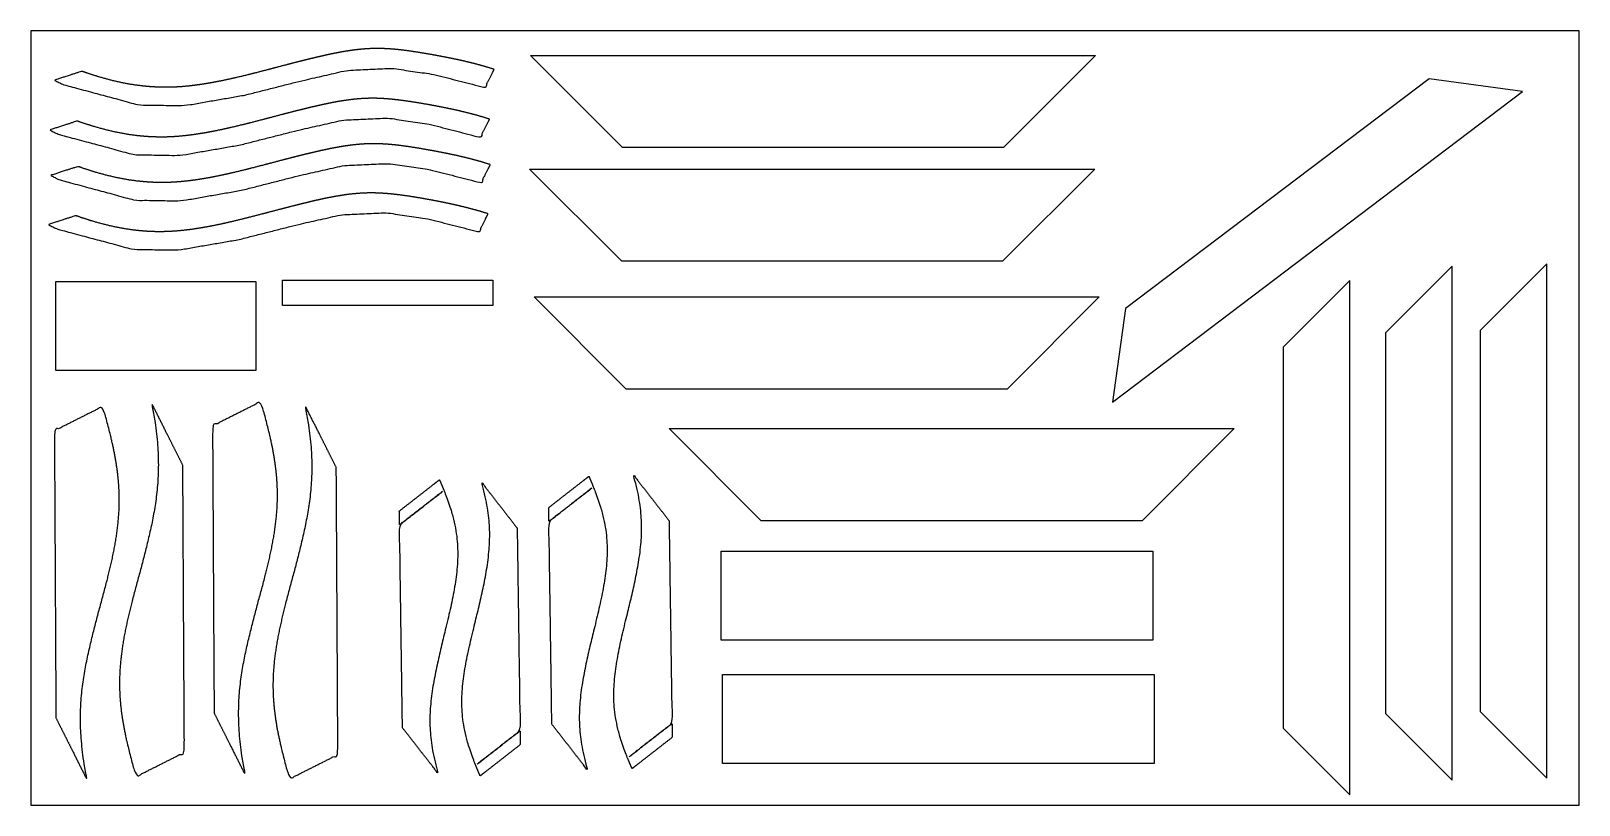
# Model space of a CAD drawing. Header units: millimetres. Extents: x 55 to 2493, y 64 to 1283.
import ezdxf

# ---------------------------------------------------------------- set-up
doc = ezdxf.new("R2010")
doc.units = ezdxf.units.MM

msp = doc.modelspace()

# ---------------------------------------------------------------- linework, layer by layer
for points in [[(55, 64), (2493.4, 64), (2493.4, 1283.2), (55, 1283.2)], [(409.4, 748.5), (94.4, 748.5), (94.4, 888.5), (409.4, 888.5)], [(1821.9, 323.7), (1141.9, 323.7), (1141.9, 463.7), (1821.9, 463.7)], [(1824.1, 129.4), (1144.1, 129.4), (1144.1, 269.4), (1824.1, 269.4)]]:
    msp.add_lwpolyline(points, close=True)
for points in [[(986.7, 1099.5, 0), (841.7, 1244.5, 0), (1731.7, 1244.5, 0), (1586.7, 1099.5, 0)], [(1778.9, 845.9, 0), (1758.6, 698.8, 0), (2404.4, 1187.7, 0), (2257.3, 1208, 0)], [(985.5, 920.4, 0), (840.5, 1065.4, 0), (1730.5, 1065.4, 0), (1585.5, 920.4, 0)], [(2188.4, 208, 0), (2293.4, 103, 0), (2293.4, 913, 0), (2188.4, 808, 0)], [(2337.9, 211.6, 0), (2442.9, 106.6, 0), (2442.9, 916.6, 0), (2337.9, 811.6, 0)], [(2027.4, 185.2, 0), (2132.4, 80.2, 0), (2132.4, 890.2, 0), (2027.4, 785.2, 0)], [(992.5, 719.3, 0), (847.5, 864.3, 0), (1737.5, 864.3, 0), (1592.5, 719.3, 0)], [(1205.1, 511.9, 0), (1060.1, 656.9, 0), (1950.1, 656.9, 0), (1805.1, 511.9, 0)]]:
    msp.add_polyline3d(points, close=True)
for points in [[(486.3, 890.9, 0), (782.6, 890.9, 0), (782.6, 850.9, 0), (451.3, 850.9, 0), (451.3, 890.9, 0)], [(451.3, 890.9, 0), (486.3, 890.9, 0)]]:
    msp.add_polyline3d(points)
for points in [[(392.3, 1182.3), (360.4, 1176.7), (328.6, 1171.2), (296.7, 1165.6), (273, 1166), (249.3, 1166.4), (225.6, 1166.7), (185.4, 1177.5), (145.3, 1188.2), (105.2, 1198.9), (100.7, 1201.2), (96.3, 1203.5), (91.8, 1205.7), (96.3, 1207.2), (100.8, 1208.6), (105.3, 1210.1), (114.7, 1213.1), (124.2, 1216.2), (133.6, 1219.3), (134.6, 1219.6), (135.8, 1219.6), (136.8, 1219.2), (143.9, 1216.7), (151, 1214.3), (172.3, 1207.8), (186.6, 1204.1), (216, 1198.2), (231, 1196.2), (255.6, 1194.6), (265.1, 1194.4), (284.3, 1194.8), (293.8, 1195.5), (322.4, 1198.5), (341.4, 1201.8), (379.1, 1209.8), (397.9, 1214.4), (435.4, 1224.1), (454.1, 1229.1), (488, 1237.8), (503.2, 1241.5), (526.2, 1246.6), (533.9, 1248.2), (549.3, 1251.1), (557.1, 1252.3), (572.8, 1254.3), (580.7, 1255), (596.5, 1255.7), (604.4, 1255.7), (620.2, 1255), (628, 1254.4), (643.6, 1252.7), (651.4, 1251.6), (669.8, 1248.8), (680.5, 1247), (701.4, 1243.2), (711.7, 1241.2), (733.6, 1236.6), (745.3, 1233.9), (764, 1229), (771, 1227), (780.2, 1224.1), (782.4, 1223.4), (784.6, 1222.7), (783.8, 1221.2), (783, 1219.7), (782.3, 1218.2), (778.2, 1210.2), (774.1, 1202.1), (770, 1194.1), (743.2, 1201), (716.5, 1207.9), (689.8, 1214.8), (667.6, 1218), (645.4, 1221.3), (623.2, 1224.5), (600, 1223.4), (576.8, 1222.3), (553.6, 1221.2), (530.3, 1216), (507.1, 1210.7), (483.8, 1205.5), (453.3, 1197.8), (422.8, 1190), (392.3, 1182.3)], [(385.1, 1103.9), (353.3, 1098.3), (321.4, 1092.8), (289.6, 1087.2), (265.8, 1087.6), (242.1, 1088), (218.4, 1088.3), (178.3, 1099.1), (138.1, 1109.8), (98, 1120.5), (93.6, 1122.8), (89.1, 1125.1), (84.7, 1127.3), (89.2, 1128.8), (93.6, 1130.2), (98.1, 1131.7), (107.6, 1134.7), (117, 1137.8), (126.4, 1140.9), (127.5, 1141.2), (128.6, 1141.2), (129.6, 1140.8), (136.7, 1138.3), (143.9, 1135.9), (165.1, 1129.4), (179.5, 1125.7), (208.8, 1119.8), (223.8, 1117.8), (248.4, 1116.2), (258, 1116), (277.1, 1116.4), (286.7, 1117.1), (315.3, 1120.1), (334.3, 1123.4), (372, 1131.4), (390.8, 1136), (428.2, 1145.7), (447, 1150.7), (480.9, 1159.4), (496, 1163.1), (519, 1168.2), (526.7, 1169.8), (542.2, 1172.7), (550, 1173.9), (565.7, 1175.9), (573.5, 1176.6), (589.4, 1177.3), (597.3, 1177.3), (613, 1176.6), (620.9, 1175.9), (636.5, 1174.2), (644.2, 1173.2), (662.7, 1170.4), (673.3, 1168.6), (694.2, 1164.8), (704.5, 1162.8), (726.4, 1158.2), (738.1, 1155.5), (756.8, 1150.6), (763.8, 1148.6), (773, 1145.7), (775.2, 1145), (777.4, 1144.3), (776.6, 1142.8), (775.9, 1141.3), (775.1, 1139.8), (771, 1131.8), (766.9, 1123.7), (762.8, 1115.7), (736.1, 1122.6), (709.3, 1129.5), (682.6, 1136.4), (660.4, 1139.6), (638.2, 1142.9), (616, 1146.1), (592.8, 1145), (569.6, 1143.9), (546.4, 1142.8), (523.1, 1137.6), (499.9, 1132.3), (476.6, 1127.1), (446.1, 1119.4), (415.6, 1111.6), (385.1, 1103.9)], [(386.3, 1032.3), (354.4, 1026.7), (322.6, 1021.2), (290.7, 1015.6), (267, 1016), (243.3, 1016.4), (219.6, 1016.7), (179.4, 1027.5), (139.3, 1038.2), (99.2, 1048.9), (94.8, 1051.2), (90.3, 1053.5), (85.8, 1055.7), (90.3, 1057.2), (94.8, 1058.6), (99.3, 1060.1), (108.7, 1063.2), (118.2, 1066.2), (127.6, 1069.3), (128.7, 1069.6), (129.8, 1069.6), (130.8, 1069.2), (137.9, 1066.7), (145, 1064.3), (166.3, 1057.8), (180.6, 1054.1), (210, 1048.2), (225, 1046.2), (249.6, 1044.6), (259.2, 1044.4), (278.3, 1044.8), (287.8, 1045.5), (316.4, 1048.5), (335.4, 1051.8), (373.2, 1059.8), (391.9, 1064.4), (429.4, 1074.1), (448.1, 1079.1), (482, 1087.8), (497.2, 1091.5), (520.2, 1096.6), (527.9, 1098.2), (543.4, 1101.1), (551.1, 1102.3), (566.8, 1104.3), (574.7, 1105), (590.5, 1105.7), (598.5, 1105.7), (614.2, 1105), (622.1, 1104.4), (637.6, 1102.7), (645.4, 1101.6), (663.8, 1098.9), (674.5, 1097), (695.4, 1093.2), (705.7, 1091.2), (727.6, 1086.6), (739.3, 1083.9), (758, 1079), (765, 1077), (774.2, 1074.1), (776.4, 1073.4), (778.6, 1072.7), (777.8, 1071.2), (777, 1069.7), (776.3, 1068.2), (772.2, 1060.2), (768.1, 1052.1), (764, 1044.1), (737.3, 1051), (710.5, 1057.9), (683.8, 1064.8), (661.6, 1068), (639.4, 1071.3), (617.2, 1074.5), (594, 1073.4), (570.8, 1072.3), (547.6, 1071.2), (524.3, 1066), (501.1, 1060.8), (477.8, 1055.5), (447.3, 1047.8), (416.8, 1040), (386.3, 1032.3)], [(382.8, 954.8), (350.9, 949.3), (319.1, 943.7), (287.2, 938.2), (263.5, 938.5), (239.8, 938.9), (216, 939.3), (175.9, 950), (135.8, 960.7), (95.7, 971.5), (91.2, 973.7), (86.8, 976), (82.3, 978.3), (86.8, 979.7), (91.3, 981.2), (95.8, 982.6), (105.2, 985.7), (114.6, 988.8), (124.1, 991.8), (125.1, 992.2), (126.2, 992.1), (127.3, 991.8), (134.4, 989.2), (141.5, 986.9), (162.8, 980.3), (177.1, 976.6), (206.5, 970.8), (221.5, 968.7), (246.1, 967.1), (255.6, 966.9), (274.8, 967.4), (284.3, 968), (312.9, 971), (331.9, 974.3), (369.6, 982.3), (388.4, 987), (425.9, 996.6), (444.6, 1001.6), (478.5, 1010.3), (493.7, 1014.1), (516.6, 1019.2), (524.3, 1020.8), (539.8, 1023.6), (547.6, 1024.9), (563.3, 1026.8), (571.2, 1027.5), (587, 1028.2), (594.9, 1028.2), (610.7, 1027.5), (618.5, 1026.9), (634.1, 1025.2), (641.9, 1024.2), (660.3, 1021.4), (671, 1019.6), (691.9, 1015.8), (702.2, 1013.8), (724.1, 1009.1), (735.8, 1006.4), (754.4, 1001.5), (761.5, 999.5), (770.7, 996.7), (772.9, 996), (775, 995.3), (774.3, 993.8), (773.5, 992.2), (772.7, 990.7), (768.7, 982.7), (764.6, 974.7), (760.5, 966.7), (733.7, 973.6), (707, 980.5), (680.3, 987.4), (658.1, 990.6), (635.9, 993.8), (613.7, 997), (590.5, 995.9), (567.3, 994.8), (544.1, 993.7), (520.8, 988.5), (497.5, 983.3), (474.3, 978.1), (443.8, 970.3), (413.3, 962.6), (382.8, 954.8)]]:
    msp.add_rational_spline(points, [1, 1, 1, 1, 1, 1, 1, 1, 1, 1, 1, 1, 1, 1, 1, 1, 1, 1, 1, 0.964601175523, 0.964601175523, 1, 1, 1, 1, 1, 1, 1, 1, 1, 1, 1, 1, 1, 1, 1, 1, 1, 1, 1, 1, 1, 1, 1, 1, 1, 1, 1, 1, 1, 1, 1, 1, 1, 1, 1, 1, 1, 1, 1, 1, 1, 1, 1, 1, 1, 1, 1, 1, 1, 1, 1, 1, 1, 1, 1, 1, 1, 1, 1, 1, 1, 1, 1], degree=3, knots=[0, 0, 0, 0, 1, 1, 1, 2, 2, 2, 3, 3, 3, 4, 4, 4, 5, 5, 5, 6, 6, 6, 6.654675, 6.654675, 6.654675, 8.936841, 8.936841, 13.415796, 13.415796, 18.013259, 18.013259, 20.926575, 20.926575, 23.839891, 23.839891, 29.666527, 29.666527, 35.493164, 35.493164, 41.319801, 41.319801, 45.974638, 45.974638, 48.302057, 48.302057, 50.629476, 50.629476, 52.956895, 52.956895, 55.284313, 55.284313, 57.611732, 57.611732, 59.939151, 59.939151, 63.17116, 63.17116, 66.313935, 66.313935, 69.889221, 69.889221, 72.050436, 72.050436, 72.727227, 72.727227, 72.727227, 73.727227, 73.727227, 73.727227, 74.727227, 74.727227, 74.727227, 75.727227, 75.727227, 75.727227, 76.727227, 76.727227, 76.727227, 77.727227, 77.727227, 77.727227, 78.727227, 78.727227, 78.727227, 79.727227, 79.727227, 79.727227, 79.727227])
for points, knots in [([(94.3, 201.3), (93.7, 314.4), (93.1, 427.4), (92.5, 540.4), (91.9, 653.5), (110.8, 663), (129.8, 672.6), (148.8, 682.1), (167.8, 691.7), (193, 608.2), (202.1, 516.7), (173.6, 406.4), (138.1, 292.4), (125.7, 190.1), (143.7, 103.1), (131.4, 127.6), (119, 152.2), (106.7, 176.8), (94.3, 201.3)], [0, 0, 0, 0, 0, 1, 1, 1, 1, 2, 2, 2, 2, 3, 4, 5, 5, 5, 5, 6, 6, 6, 6, 6]), ([(294.2, 599.2), (294.8, 486.2), (295.4, 373.2), (296, 260.1), (296.7, 147.1), (277.7, 137.5), (258.7, 128), (239.7, 118.4), (220.7, 108.9), (195.6, 192.3), (186.5, 283.8), (214.9, 394.2), (250.5, 508.2), (262.8, 610.5), (244.8, 697.5), (257.1, 672.9), (269.5, 648.4), (281.8, 623.8), (294.2, 599.2)], [0, 0, 0, 0, 0, 1, 1, 1, 1, 2, 2, 2, 2, 3, 4, 5, 5, 5, 5, 6, 6, 6, 6, 6]), ([(343.5, 209), (342.8, 322), (342.2, 435), (341.6, 548.1), (341, 661.1), (360, 670.7), (379, 680.2), (398, 689.8), (416.9, 699.3), (442.1, 615.9), (451.2, 524.4), (422.8, 414), (387.2, 300), (374.9, 197.7), (392.9, 110.7), (380.5, 135.3), (368.2, 159.8), (355.8, 184.4), (343.5, 209)], [0, 0, 0, 0, 0, 1, 1, 1, 1, 2, 2, 2, 2, 3, 4, 5, 5, 5, 5, 6, 6, 6, 6, 6]), ([(535.9, 595.6), (536.6, 482.6), (537.2, 369.6), (537.8, 256.6), (538.4, 143.5), (519.4, 134), (500.4, 124.4), (481.4, 114.9), (462.5, 105.3), (437.3, 188.7), (428.2, 280.2), (456.6, 390.6), (492.2, 504.6), (504.5, 606.9), (486.5, 693.9), (498.9, 669.3), (511.2, 644.8), (523.6, 620.2), (535.9, 595.6)], [0, 0, 0, 0, 0, 1, 1, 1, 1, 2, 2, 2, 2, 3, 4, 5, 5, 5, 5, 6, 6, 6, 6, 6]), ([(640.1, 185.8), (654.3, 167.7), (668.4, 149.5), (682.5, 131.4), (696.7, 113.3), (677.5, 175.3), (685.1, 258.2), (712.6, 354.6), (734, 446.3), (725, 511.4), (705.4, 559.6), (703.7, 563.8), (702, 568), (700.2, 572.2), (698.3, 576.3), (682.6, 564), (666.8, 551.7), (651, 539.4), (635.2, 527.1), (635.3, 521.6), (635.4, 516.1), (635.5, 510.7), (635.6, 505.2), (653, 518.8), (670.5, 532.4), (688, 546), (705.4, 559.6), (688, 546), (670.5, 532.4), (653, 518.8), (635.6, 505.2), (636.7, 425.3), (637.8, 345.5), (639, 265.7), (640.1, 185.8)], [0, 0, 0, 0, 0, 1, 1, 1, 1, 2, 3, 3.923733, 3.923733, 3.923733, 3.923733, 6.437012, 6.437012, 6.437012, 6.437012, 7.437012, 7.437012, 7.437012, 7.437012, 8.437012, 8.437012, 8.437012, 8.437012, 9.437012, 9.437012, 9.437012, 9.437012, 10.437012, 10.437012, 10.437012, 10.437012, 11.437012, 11.437012, 11.437012, 11.437012, 11.437012]), ([(820.8, 500.4), (806.7, 518.5), (792.5, 536.7), (778.4, 554.8), (764.3, 573), (783.4, 510.9), (775.8, 428), (748.4, 331.6), (726.9, 239.9), (735.9, 174.8), (755.5, 126.6), (757.2, 122.4), (759, 118.2), (760.8, 114), (762.6, 109.9), (778.4, 122.2), (794.1, 134.5), (809.9, 146.8), (825.7, 159.1), (825.6, 164.6), (825.5, 170.1), (825.5, 175.6), (825.4, 181), (807.9, 167.4), (790.4, 153.8), (773, 140.2), (755.5, 126.6), (773, 140.2), (790.4, 153.8), (807.9, 167.4), (825.4, 181), (824.2, 260.9), (823.1, 340.7), (822, 420.6), (820.8, 500.4)], [0, 0, 0, 0, 0, 1, 1, 1, 1, 2, 3, 3.923733, 3.923733, 3.923733, 3.923733, 6.437012, 6.437012, 6.437012, 6.437012, 7.437012, 7.437012, 7.437012, 7.437012, 8.437012, 8.437012, 8.437012, 8.437012, 9.437012, 9.437012, 9.437012, 9.437012, 10.437012, 10.437012, 10.437012, 10.437012, 11.437012, 11.437012, 11.437012, 11.437012, 11.437012]), ([(875.4, 191.3), (889.6, 173.2), (903.7, 155), (917.9, 136.9), (932, 118.7), (912.8, 180.8), (920.5, 263.7), (947.9, 360), (969.3, 451.8), (960.3, 516.9), (940.8, 565.1), (939.1, 569.3), (937.3, 573.5), (935.5, 577.7), (933.7, 581.8), (917.9, 569.5), (902.1, 557.2), (886.3, 544.9), (870.6, 532.6), (870.6, 527.1), (870.7, 521.6), (870.8, 516.1), (870.9, 510.7), (888.4, 524.3), (905.8, 537.9), (923.3, 551.5), (940.8, 565.1), (923.3, 551.5), (905.8, 537.9), (888.4, 524.3), (870.9, 510.7), (872, 430.8), (873.2, 351), (874.3, 271.1), (875.4, 191.3)], [0, 0, 0, 0, 0, 1, 1, 1, 1, 2, 3, 3.923733, 3.923733, 3.923733, 3.923733, 6.437012, 6.437012, 6.437012, 6.437012, 7.437012, 7.437012, 7.437012, 7.437012, 8.437012, 8.437012, 8.437012, 8.437012, 9.437012, 9.437012, 9.437012, 9.437012, 10.437012, 10.437012, 10.437012, 10.437012, 11.437012, 11.437012, 11.437012, 11.437012, 11.437012]), ([(1060.1, 511.9), (1046, 530), (1031.8, 548.2), (1017.7, 566.3), (1003.5, 584.4), (1022.7, 522.4), (1015.1, 439.5), (987.7, 343.1), (966.2, 251.4), (975.2, 186.3), (994.8, 138), (996.5, 133.8), (998.2, 129.7), (1000, 125.5), (1001.9, 121.4), (1017.7, 133.7), (1033.4, 146), (1049.2, 158.3), (1065, 170.6), (1064.9, 176.1), (1064.8, 181.6), (1064.7, 187), (1064.7, 192.5), (1047.2, 178.9), (1029.7, 165.3), (1012.2, 151.7), (994.8, 138), (1012.2, 151.7), (1029.7, 165.3), (1047.2, 178.9), (1064.7, 192.5), (1063.5, 272.4), (1062.4, 352.2), (1061.2, 432), (1060.1, 511.9)], [0, 0, 0, 0, 0, 1, 1, 1, 1, 2, 3, 3.923733, 3.923733, 3.923733, 3.923733, 6.437012, 6.437012, 6.437012, 6.437012, 7.437012, 7.437012, 7.437012, 7.437012, 8.437012, 8.437012, 8.437012, 8.437012, 9.437012, 9.437012, 9.437012, 9.437012, 10.437012, 10.437012, 10.437012, 10.437012, 11.437012, 11.437012, 11.437012, 11.437012, 11.437012])]:
    msp.add_open_spline(points, degree=4, knots=knots)

doc.saveas('drawing.dxf')
